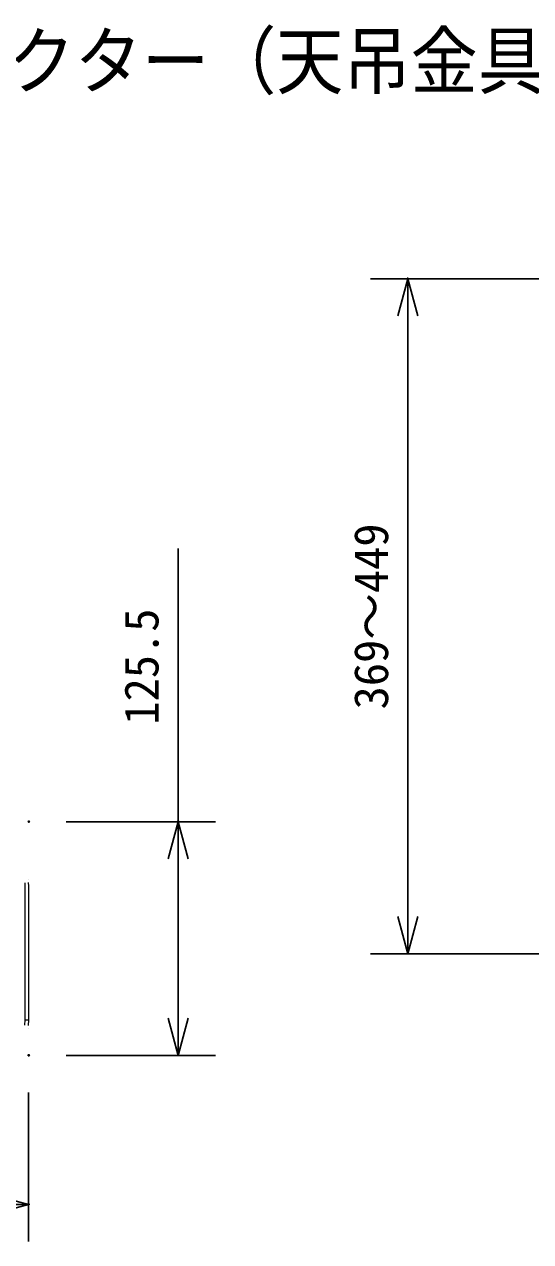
# Model space of a CAD drawing. Units: millimetres, scale not verified. Extents: x -63 to 62, y -56 to 57.
# Drawn here: x -13 to 14.1, y -8.5 to 56.8 of the extents above; entities that cross this region are included whole.
import ezdxf
from ezdxf.enums import TextEntityAlignment as Align

# ---------------------------------------------------------------- set-up
doc = ezdxf.new("R2010")
doc.units = ezdxf.units.MM
doc.header["$LTSCALE"] = 0.125
doc.header["$PDMODE"] = 32
doc.header["$PDSIZE"] = 0.0625
for name, color, linetype in [('0-0_0', 7, 'Continuous'), ('0-2_MOJI1', 7, 'Continuous'), ('0-4_DEFPOINTS', 7, 'Continuous'), ('0-6_SUNPO', 7, 'Continuous')]:
    doc.layers.add(name, color=color, linetype=linetype)
doc.layers.add('0-5_GAIKEI', color=7, linetype='Continuous', lineweight=18)
doc.styles.add('ＭＳ ゴシック', font='')
doc.styles.get('ＭＳ ゴシック').set_extended_font_data('MS Gothic')

# ---------------------------------------------------------------- blocks, each defined once
blk = doc.blocks.new('_OPEN30')
at = {"layer": '0-0_0'}
blk.add_line((0, 0), (-1, 0), dxfattribs=at)
blk.add_lwpolyline([(-1, 0.26795), (0, 0), (-1, -0.26795)], dxfattribs=at)
blk = doc.blocks.new('D8')
at = {"layer": '0-4_DEFPOINTS'}
for p in [(-54.3472, 6.8463), (-11.3472, 6.8463), (-11.3472, -1.1537)]:
    blk.add_point(p, dxfattribs=at)
at = {"layer": '0-6_SUNPO'}
for p, q in [((-54.3472, 4.8463), (-54.3472, -3.1537)), ((-11.3472, 4.8463), (-11.3472, -3.1537)), ((-52.3472, -1.1537), (-13.3472, -1.1537))]:
    blk.add_line(p, q, dxfattribs=at)
at = {"layer": '0-6_SUNPO', "xscale": 2, "yscale": 2, "rotation": 180}
blk.add_blockref('_OPEN30', (-54.3472, -1.1537), dxfattribs=at)
at = {"layer": '0-6_SUNPO', "xscale": 2, "yscale": 2}
blk.add_blockref('_OPEN30', (-11.3472, -1.1537), dxfattribs=at)
at = {"layer": '0-6_SUNPO', "style": 'ＭＳ ゴシック'}
blk.add_text('430', height=1.833, dxfattribs=at).set_placement((-34.7222, -0.6537), align=Align.BOTTOM_LEFT)
blk = doc.blocks.new('D6')
at = {"layer": '0-4_DEFPOINTS'}
for p in [(-11.3322, 19.3875), (-3.3322, 19.3875), (-11.3322, 6.8463)]:
    blk.add_point(p, dxfattribs=at)
at = {"layer": '0-6_SUNPO'}
for p, q in [((-3.3322, 19.3875), (-3.3322, 34.0542)), ((-9.3322, 19.3875), (-1.3322, 19.3875)), ((-3.3322, 8.8463), (-3.3322, 17.3875)), ((-9.3322, 6.8463), (-1.3322, 6.8463))]:
    blk.add_line(p, q, dxfattribs=at)
at = {"layer": '0-6_SUNPO', "xscale": 2, "yscale": 2}
for p, rotation in [((-3.3322, 19.3875), 90), ((-3.3322, 6.8463), 270)]:
    blk.add_blockref('_OPEN30', p, dxfattribs=dict(at, rotation=rotation))
at = {"layer": '0-6_SUNPO', "style": 'ＭＳ ゴシック'}
blk.add_text('125.5', height=1.833, rotation=90, dxfattribs=at).set_placement((-3.8322, 24.5959), align=Align.BOTTOM_LEFT)
blk = doc.blocks.new('D5')
at = {"layer": '0-4_DEFPOINTS'}
for p in [(8.9789, 48.5342), (30.1393, 48.5342), (18.53, 12.2968)]:
    blk.add_point(p, dxfattribs=at)
at = {"layer": '0-6_SUNPO'}
for p, q in [((28.1393, 48.5342), (6.9789, 48.5342)), ((8.9789, 14.2968), (8.9789, 46.5342)), ((16.53, 12.2968), (6.9789, 12.2968))]:
    blk.add_line(p, q, dxfattribs=at)
at = {"layer": '0-6_SUNPO', "xscale": 2, "yscale": 2}
for p, rotation in [((8.9789, 48.5342), 90), ((8.9789, 12.2968), 270)]:
    blk.add_blockref('_OPEN30', p, dxfattribs=dict(at, rotation=rotation))
at = {"layer": '0-6_SUNPO', "style": 'ＭＳ ゴシック'}
blk.add_text('369～449', height=1.833, rotation=90, dxfattribs=at).set_placement((8.4789, 25.4155), align=Align.BOTTOM_LEFT)

msp = doc.modelspace()

# ---------------------------------------------------------------- linework, layer by layer
at = {"layer": '0-5_GAIKEI', "color": 1}
for p, q in [((-12.9561, 10.5341), (-12.9658, 10.7197)), ((-12.9561, 3.3745), (-12.9561, 10.5341)), ((-12.8023, 10.9182), (-12.8025, 10.9183)), ((-12.9715, 3.0803), (-12.9561, 3.3745)), ((-12.7721, 3.3727), (-12.7763, 3.3728))]:
    msp.add_line(p, q, dxfattribs=at)
at = {"layer": '0-5_GAIKEI'}
for p, q in [((-12.7721, 10.5419), (-12.7821, 10.7323)), ((-12.7721, 3.3727), (-12.7721, 10.5419)), ((-12.7878, 3.0737), (-12.7721, 3.3727)), ((-12.8026, 2.9226), (-12.8025, 2.9226))]:
    msp.add_line(p, q, dxfattribs=at)
at = {"layer": '0-5_GAIKEI', "color": 1}
for centre, major_axis, ratio, start_param, end_param in [((-12.9561, 3.3776), (0.18, -0.0047), 0.01744, 4.7128457, 6.2303608), ((-12.9346, 0.3437), (-0.1583, -3.029), 0.002915, 3.1416659, 3.1426392)]:
    msp.add_ellipse(centre, major_axis=major_axis, ratio=ratio, start_param=start_param, end_param=end_param, dxfattribs=at)

# ---------------------------------------------------------------- block references
at = {"layer": '0-6_SUNPO'}
for name in ['D5', 'D6', 'D8']:
    msp.add_blockref(name, (-1.4291, -5.3839), dxfattribs=at)

# ---------------------------------------------------------------- texts
at = {"layer": '0-2_MOJI1', "style": 'ＭＳ ゴシック', "width": 0.9}
msp.add_text('液晶プロジェクター（天吊金具付）', height=2.933, dxfattribs=at).set_placement((-35.5043, 52.5002), align=Align.BOTTOM_LEFT)

doc.saveas('drawing.dxf')
